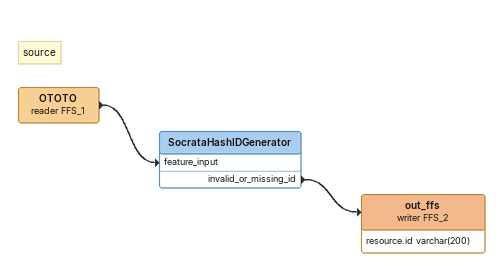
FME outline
Note: source
OTOTO (reader FFS_1)
    -> SocrataHashIDGenerator [feature_input]
SocrataHashIDGenerator
    invalid_or_missing_id -> out_ffs (writer FFS_2)
out_ffs (writer FFS_2)
    attributes: resource.id varchar(200)
